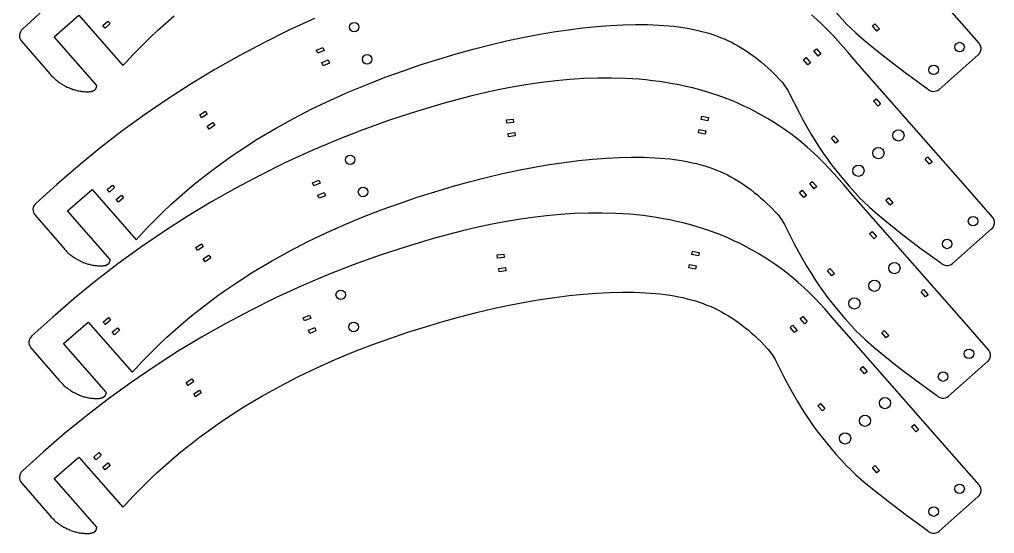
# Model space of a CAD drawing. Extents: x -5220 to -4488, y -14 to 374.
# Drawn here: x -4853.2 to -4488, y -13.3 to 179.3 of the extents above; entities that cross this region are included whole.
import ezdxf

# ---------------------------------------------------------------- set-up
doc = ezdxf.new("R2010")
doc.units = 0
doc.layers.add('FAB_2$_CUT_2', color=1, linetype='CONTINUOUS')

msp = doc.modelspace()

# ---------------------------------------------------------------- linework, layer by layer
at = {"layer": 'FAB_2$_CUT_2'}
for points in [[(-4844.32, 182.81), (-4852.15, 175.69, 0.415199), (-4852.45, 171.21), (-4841.84, 158.96), (-4841.33, 158.39), (-4840.8, 157.84), (-4840.54, 157.57), (-4840.26, 157.31), (-4839.98, 157.06), (-4839.7, 156.81), (-4839.41, 156.57), (-4839.12, 156.34), (-4838.83, 156.11), (-4838.53, 155.89), (-4838.22, 155.67), (-4837.92, 155.46), (-4837.61, 155.26), (-4837.29, 155.07), (-4836.97, 154.88), (-4836.65, 154.69), (-4836.32, 154.51), (-4836, 154.34), (-4835.33, 154.01), (-4834.99, 153.86), (-4834.65, 153.71), (-4834.31, 153.57), (-4833.96, 153.43), (-4833.6, 153.3), (-4833.25, 153.17), (-4832.88, 153.06), (-4832.51, 152.94), (-4832.14, 152.84), (-4831.76, 152.75), (-4831.37, 152.66), (-4830.97, 152.58), (-4830.57, 152.5), (-4830.15, 152.44), (-4829.73, 152.38), (-4829.3, 152.34), (-4828.87, 152.3), (-4828.42, 152.27), (-4828.2, 152.27), (-4827.98, 152.26), (-4827.76, 152.26), (-4827.54, 152.27), (-4827.33, 152.28), (-4827.11, 152.29), (-4826.9, 152.31), (-4826.7, 152.34), (-4826.59, 152.35), (-4826.49, 152.37), (-4826.4, 152.39), (-4826.3, 152.41), (-4826.2, 152.43), (-4826.11, 152.46), (-4826.02, 152.48), (-4825.92, 152.51), (-4825.83, 152.54), (-4825.75, 152.57), (-4825.66, 152.6), (-4825.58, 152.64), (-4825.5, 152.68), (-4825.42, 152.72), (-4825.34, 152.76), (-4825.3, 152.78), (-4825.26, 152.8), (-4825.23, 152.83), (-4825.19, 152.85), (-4825.15, 152.87), (-4825.12, 152.9), (-4825.08, 152.92), (-4825.05, 152.95), (-4825.02, 152.98), (-4824.98, 153), (-4824.95, 153.03), (-4824.92, 153.06), (-4824.89, 153.09), (-4824.86, 153.12), (-4824.83, 153.15), (-4824.8, 153.18), (-4824.77, 153.21), (-4824.75, 153.24), (-4824.72, 153.27), (-4824.7, 153.31), (-4824.67, 153.34), (-4824.65, 153.37), (-4824.62, 153.41), (-4824.6, 153.45), (-4824.58, 153.48), (-4824.56, 153.52), (-4824.54, 153.56), (-4824.52, 153.6), (-4824.5, 153.64), (-4824.48, 153.68), (-4824.46, 153.72), (-4824.45, 153.76), (-4824.43, 153.8), (-4824.42, 153.84), (-4824.4, 153.89), (-4824.39, 153.93), (-4824.38, 153.98), (-4824.37, 154.02), (-4824.36, 154.07), (-4824.35, 154.12), (-4824.34, 154.16), (-4824.33, 154.21), (-4824.32, 154.26), (-4824.32, 154.31), (-4824.31, 154.36), (-4824.31, 154.42), (-4824.31, 154.47), (-4824.31, 154.52), (-4824.31, 154.58), (-4824.31, 154.63), (-4840.27, 172.82), (-4831, 180.91), (-4814.53, 162.08), (-4813.45, 163.21), (-4810.55, 166.34), (-4807.59, 169.38), (-4804.59, 172.34), (-4801.55, 175.22), (-4798.47, 178.01), (-4795.34, 180.72)], [(-4742.72, 179.68), (-4752.28, 175.29), (-4761.68, 170.64), (-4770.93, 165.74), (-4780.02, 160.58), (-4788.96, 155.18), (-4797.75, 149.52), (-4806.37, 143.62), (-4814.84, 137.47), (-4823.15, 131.07), (-4831.3, 124.44), (-4839.29, 117.56), (-4847.11, 110.45, 0.415199), (-4847.41, 105.96), (-4836.81, 93.72), (-4836.29, 93.15), (-4835.77, 92.6), (-4835.5, 92.33), (-4835.23, 92.07), (-4834.95, 91.82), (-4834.66, 91.57), (-4834.38, 91.33), (-4834.09, 91.09), (-4833.79, 90.87), (-4833.49, 90.64), (-4833.19, 90.43), (-4832.88, 90.22), (-4832.57, 90.02), (-4832.25, 89.82), (-4831.94, 89.63), (-4831.61, 89.45), (-4831.29, 89.27), (-4830.96, 89.1), (-4830.29, 88.77), (-4829.95, 88.62), (-4829.61, 88.47), (-4829.27, 88.32), (-4828.92, 88.19), (-4828.57, 88.05), (-4828.21, 87.93), (-4827.85, 87.81), (-4827.48, 87.7), (-4827.1, 87.6), (-4826.72, 87.5), (-4826.33, 87.41), (-4825.93, 87.33), (-4825.53, 87.26), (-4825.12, 87.2), (-4824.7, 87.14), (-4824.27, 87.1), (-4823.83, 87.06), (-4823.39, 87.03), (-4823.16, 87.02), (-4822.94, 87.02), (-4822.72, 87.02), (-4822.5, 87.02), (-4822.29, 87.03), (-4822.08, 87.05), (-4821.87, 87.07), (-4821.66, 87.1), (-4821.56, 87.11), (-4821.46, 87.13), (-4821.36, 87.15), (-4821.26, 87.17), (-4821.17, 87.19), (-4821.07, 87.21), (-4820.98, 87.24), (-4820.89, 87.27), (-4820.8, 87.3), (-4820.71, 87.33), (-4820.62, 87.36), (-4820.54, 87.4), (-4820.46, 87.43), (-4820.38, 87.47), (-4820.3, 87.52), (-4820.26, 87.54), (-4820.23, 87.56), (-4820.19, 87.58), (-4820.15, 87.61), (-4820.12, 87.63), (-4820.08, 87.66), (-4820.05, 87.68), (-4820.01, 87.71), (-4819.98, 87.73), (-4819.95, 87.76), (-4819.92, 87.79), (-4819.88, 87.82), (-4819.85, 87.84), (-4819.82, 87.87), (-4819.79, 87.9), (-4819.77, 87.93), (-4819.74, 87.97), (-4819.71, 88), (-4819.68, 88.03), (-4819.66, 88.06), (-4819.63, 88.1), (-4819.61, 88.13), (-4819.59, 88.17), (-4819.56, 88.2), (-4819.54, 88.24), (-4819.52, 88.28), (-4819.5, 88.31), (-4819.48, 88.35), (-4819.46, 88.39), (-4819.44, 88.43), (-4819.43, 88.47), (-4819.41, 88.51), (-4819.39, 88.56), (-4819.38, 88.6), (-4819.37, 88.64), (-4819.35, 88.69), (-4819.34, 88.73), (-4819.33, 88.78), (-4819.32, 88.83), (-4819.31, 88.87), (-4819.3, 88.92), (-4819.29, 88.97), (-4819.29, 89.02), (-4819.28, 89.07), (-4819.28, 89.12), (-4819.27, 89.17), (-4819.27, 89.23), (-4819.27, 89.28), (-4819.27, 89.33), (-4819.27, 89.39), (-4835.23, 107.58), (-4825.97, 115.67), (-4809.49, 96.83), (-4808.41, 97.97), (-4805.51, 101.1), (-4802.56, 104.14), (-4799.56, 107.1), (-4796.51, 109.97), (-4793.43, 112.77), (-4790.3, 115.48), (-4787.14, 118.11), (-4783.94, 120.67), (-4780.71, 123.15), (-4777.45, 125.56), (-4774.16, 127.89), (-4770.84, 130.15), (-4764.14, 134.46), (-4757.37, 138.5), (-4750.53, 142.29), (-4743.67, 145.82), (-4736.78, 149.11), (-4729.89, 152.18), (-4723.02, 155.04), (-4716.19, 157.69), (-4709.42, 160.15), (-4702.72, 162.42), (-4696.11, 164.53), (-4689.61, 166.47), (-4683.22, 168.24), (-4676.94, 169.84), (-4670.79, 171.29), (-4664.78, 172.58), (-4658.91, 173.71), (-4653.18, 174.69), (-4647.62, 175.51), (-4642.22, 176.19), (-4637, 176.72), (-4631.96, 177.11), (-4627.11, 177.35), (-4622.45, 177.46), (-4618.01, 177.43), (-4613.77, 177.26), (-4611.85, 177.14), (-4609.97, 176.98), (-4608.15, 176.8), (-4606.36, 176.58), (-4604.62, 176.33), (-4602.92, 176.05), (-4601.26, 175.74), (-4599.64, 175.4), (-4598.06, 175.03), (-4596.51, 174.62), (-4595, 174.18), (-4593.52, 173.7), (-4592.06, 173.19), (-4590.64, 172.65), (-4589.24, 172.07), (-4587.88, 171.46), (-4586.53, 170.81), (-4585.21, 170.12), (-4583.9, 169.4), (-4582.62, 168.64), (-4581.36, 167.85), (-4580.11, 167.01), (-4578.88, 166.14), (-4577.66, 165.23), (-4576.45, 164.29), (-4575.25, 163.3), (-4574.06, 162.27), (-4572.87, 161.2), (-4571.69, 160.1), (-4570.52, 158.95), (-4568.17, 156.53, -0.076388), (-4564.74, 151.52), (-4561.45, 144.94), (-4559.85, 141.94), (-4558.28, 139.12), (-4556.73, 136.45), (-4555.18, 133.93), (-4553.64, 131.53), (-4552.1, 129.24), (-4550.55, 127.05), (-4548.99, 124.93), (-4547.4, 122.87), (-4545.79, 120.86), (-4542.45, 116.91), (-4538.93, 112.95), (-4538.74, 112.76), (-4538.37, 112.38), (-4537.04, 111.08), (-4534.84, 109.05), (-4531.7, 106.32), (-4527.55, 102.86), (-4522.3, 98.7), (-4515.88, 93.83), (-4508.2, 88.26, 0.402752), (-4503.66, 87.9), (-4489.05, 100.84), (-4489, 100.89), (-4488.94, 100.94), (-4488.89, 100.99), (-4488.84, 101.04), (-4488.79, 101.09), (-4488.74, 101.15), (-4488.7, 101.21), (-4488.65, 101.26), (-4488.6, 101.32), (-4488.56, 101.38), (-4488.51, 101.45), (-4488.47, 101.51), (-4488.43, 101.58), (-4488.39, 101.64), (-4488.35, 101.71), (-4488.32, 101.78), (-4488.28, 101.85), (-4488.25, 101.92), (-4488.22, 102), (-4488.19, 102.07), (-4488.16, 102.15), (-4488.13, 102.22), (-4488.11, 102.3), (-4488.08, 102.38), (-4488.06, 102.46), (-4488.04, 102.54), (-4488.03, 102.62), (-4488.01, 102.7), (-4488, 102.78), (-4487.99, 102.86), (-4487.98, 102.94), (-4487.97, 103.02), (-4487.97, 103.1), (-4487.97, 103.19), (-4487.97, 103.27), (-4487.97, 103.35), (-4487.97, 103.43), (-4487.98, 103.51), (-4487.99, 103.6), (-4488, 103.68), (-4488.01, 103.76), (-4488.03, 103.84), (-4488.04, 103.91), (-4488.06, 103.99), (-4488.08, 104.07), (-4488.1, 104.15), (-4488.13, 104.22), (-4488.15, 104.3), (-4488.18, 104.37), (-4488.21, 104.44), (-4488.24, 104.52), (-4488.27, 104.59), (-4488.3, 104.65), (-4488.34, 104.72), (-4488.38, 104.79), (-4488.41, 104.85), (-4488.45, 104.92), (-4488.49, 104.98), (-4488.53, 105.04), (-4488.58, 105.1), (-4488.62, 105.16), (-4488.66, 105.21), (-4488.71, 105.27), (-4498.86, 116.84), (-4539.25, 162.81), (-4542.82, 166.95), (-4546.52, 171.17), (-4548.46, 173.3), (-4550.42, 175.35), (-4552.41, 177.33), (-4554.43, 179.24), (-4556.47, 181.07)], [(-4547.49, 182.16), (-4543.97, 178.2), (-4543.78, 178), (-4543.41, 177.62), (-4542.07, 176.32), (-4539.88, 174.3), (-4536.74, 171.56), (-4532.59, 168.11), (-4527.34, 163.94), (-4520.91, 159.08), (-4513.24, 153.51, 0.402752), (-4508.7, 153.15), (-4494.08, 166.09), (-4494.03, 166.13), (-4493.98, 166.18), (-4493.93, 166.23), (-4493.88, 166.28), (-4493.83, 166.34), (-4493.78, 166.39), (-4493.73, 166.45), (-4493.69, 166.51), (-4493.64, 166.57), (-4493.59, 166.63), (-4493.55, 166.69), (-4493.51, 166.75), (-4493.47, 166.82), (-4493.43, 166.89), (-4493.39, 166.95), (-4493.35, 167.02), (-4493.32, 167.09), (-4493.28, 167.17), (-4493.25, 167.24), (-4493.22, 167.31), (-4493.19, 167.39), (-4493.17, 167.47), (-4493.14, 167.54), (-4493.12, 167.62), (-4493.1, 167.7), (-4493.08, 167.78), (-4493.06, 167.86), (-4493.05, 167.94), (-4493.04, 168.02), (-4493.03, 168.1), (-4493.02, 168.18), (-4493.01, 168.27), (-4493.01, 168.35), (-4493, 168.43), (-4493, 168.51), (-4493.01, 168.59), (-4493.01, 168.68), (-4493.02, 168.76), (-4493.02, 168.84), (-4493.03, 168.92), (-4493.05, 169), (-4493.06, 169.08), (-4493.08, 169.16), (-4493.1, 169.24), (-4493.12, 169.31), (-4493.14, 169.39), (-4493.16, 169.47), (-4493.19, 169.54), (-4493.22, 169.61), (-4493.24, 169.69), (-4493.28, 169.76), (-4493.31, 169.83), (-4493.34, 169.9), (-4493.38, 169.97), (-4493.41, 170.03), (-4493.45, 170.1), (-4493.49, 170.16), (-4493.53, 170.22), (-4493.57, 170.28), (-4493.61, 170.34), (-4493.66, 170.4), (-4493.7, 170.46), (-4493.75, 170.51), (-4503.9, 182.09)]]:
    msp.add_lwpolyline(points, format="xyb", dxfattribs=at)
for points in [[(-4822, 177.08), (-4820.1, 178.76), (-4819.26, 177.81), (-4821.16, 176.13)], [(-4532.76, 177.75), (-4531.09, 175.84), (-4532.04, 175), (-4533.72, 176.92)], [(-4741.93, 167.89), (-4739.59, 168.88), (-4739.1, 167.71), (-4741.44, 166.72)], [(-4555.67, 167.56), (-4554.71, 168.39), (-4553.05, 166.47), (-4554.01, 165.63)], [(-4559.52, 164.23), (-4558.56, 165.06), (-4556.9, 163.14), (-4557.86, 162.31)], [(-4739.96, 163.21), (-4737.62, 164.19), (-4737.12, 163.02), (-4739.46, 162.04)], [(-4530.63, 147.7), (-4531.58, 146.86), (-4533.26, 148.77), (-4532.31, 149.61)], [(-4785.71, 143.58), (-4783.59, 144.98), (-4782.89, 143.92), (-4785.01, 142.52)], [(-4597.86, 141.84), (-4597.6, 143.08), (-4595.12, 142.56), (-4595.38, 141.32)], [(-4782.91, 139.34), (-4780.79, 140.74), (-4780.09, 139.69), (-4782.21, 138.28)], [(-4670.8, 141.71), (-4668.28, 142.02), (-4668.13, 140.76), (-4670.65, 140.45)], [(-4670.18, 136.66), (-4667.66, 136.98), (-4667.5, 135.71), (-4670.02, 135.4)], [(-4598.91, 136.87), (-4598.65, 138.11), (-4596.16, 137.59), (-4596.42, 136.34)], [(-4549.06, 134.89), (-4548.11, 135.73), (-4546.43, 133.82), (-4547.38, 132.98)], [(-4513.03, 127.83), (-4511.35, 125.93), (-4512.3, 125.09), (-4513.98, 126.99)], [(-4820.34, 115.64), (-4818.43, 117.32), (-4817.59, 116.37), (-4819.49, 114.69)], [(-4743.45, 118.18), (-4741.11, 119.16), (-4740.61, 117.99), (-4742.95, 117.01)], [(-4557.19, 117.85), (-4556.23, 118.68), (-4554.56, 116.75), (-4555.53, 115.92)], [(-4816.97, 111.83), (-4815.07, 113.52), (-4814.22, 112.57), (-4816.13, 110.88)], [(-4741.47, 113.5), (-4739.13, 114.48), (-4738.63, 113.31), (-4740.97, 112.33)], [(-4561.03, 114.52), (-4560.07, 115.35), (-4558.41, 113.43), (-4559.37, 112.6)], [(-4527.72, 112.51), (-4526.05, 110.6), (-4527.01, 109.76), (-4528.68, 111.67)], [(-4532.14, 97.99), (-4533.09, 97.15), (-4534.77, 99.06), (-4533.82, 99.9)], [(-4787.22, 93.87), (-4785.1, 95.27), (-4784.4, 94.21), (-4786.52, 92.81)], [(-4674.33, 91.11), (-4671.81, 91.43), (-4671.65, 90.17), (-4674.17, 89.85)], [(-4601.39, 91.25), (-4601.13, 92.49), (-4598.64, 91.97), (-4598.9, 90.72)], [(-4784.42, 89.63), (-4782.3, 91.03), (-4781.6, 89.98), (-4783.72, 88.57)], [(-4673.7, 86.07), (-4671.18, 86.38), (-4671.03, 85.12), (-4673.55, 84.81)], [(-4602.43, 86.27), (-4602.17, 87.52), (-4599.68, 87), (-4599.95, 85.75)], [(-4550.57, 85.18), (-4549.62, 86.02), (-4547.94, 84.11), (-4548.9, 83.27)], [(-4514.55, 78.12), (-4512.86, 76.22), (-4513.81, 75.38), (-4515.5, 77.28)], [(-4821.85, 65.93), (-4819.95, 67.61), (-4819.1, 66.66), (-4821.01, 64.98)], [(-4746.97, 67.58), (-4744.63, 68.57), (-4744.14, 67.4), (-4746.48, 66.41)], [(-4560.71, 67.25), (-4559.75, 68.08), (-4558.09, 66.16), (-4559.05, 65.33)], [(-4818.48, 62.12), (-4816.58, 63.81), (-4815.74, 62.86), (-4817.64, 61.17)], [(-4744.99, 62.9), (-4742.65, 63.89), (-4742.16, 62.72), (-4744.5, 61.73)], [(-4564.56, 63.93), (-4563.59, 64.76), (-4561.93, 62.84), (-4562.89, 62.01)], [(-4529.24, 62.8), (-4527.56, 60.89), (-4528.52, 60.05), (-4530.19, 61.96)], [(-4535.66, 47.4), (-4536.62, 46.56), (-4538.3, 48.46), (-4537.34, 49.3)], [(-4790.75, 43.28), (-4788.63, 44.68), (-4787.93, 43.62), (-4790.05, 42.22)], [(-4787.94, 39.04), (-4785.82, 40.44), (-4785.12, 39.38), (-4787.24, 37.98)], [(-4554.1, 34.59), (-4553.15, 35.43), (-4551.47, 33.52), (-4552.42, 32.68)], [(-4518.07, 27.53), (-4516.38, 25.63), (-4517.33, 24.79), (-4519.02, 26.69)], [(-4825.37, 15.34), (-4823.47, 17.02), (-4822.63, 16.07), (-4824.53, 14.38)], [(-4822, 11.53), (-4820.1, 13.21), (-4819.26, 12.26), (-4821.16, 10.58)], [(-4532.76, 12.21), (-4531.09, 10.29), (-4532.04, 9.46), (-4533.72, 11.37)]]:
    msp.add_lwpolyline(points, close=True, dxfattribs=at)
for points in [[(-4811, 47.12), (-4809.92, 48.26), (-4807.02, 51.39), (-4804.07, 54.43), (-4801.07, 57.39), (-4798.03, 60.26), (-4794.94, 63.06), (-4791.82, 65.77), (-4788.65, 68.4), (-4785.45, 70.96), (-4782.22, 73.44), (-4778.96, 75.85), (-4775.67, 78.18), (-4772.35, 80.44), (-4765.65, 84.75), (-4758.88, 88.79), (-4752.05, 92.57), (-4745.18, 96.11), (-4738.29, 99.4), (-4731.4, 102.47), (-4724.53, 105.33), (-4717.7, 107.98), (-4710.93, 110.44), (-4704.23, 112.71), (-4697.63, 114.82), (-4691.12, 116.75), (-4684.73, 118.53), (-4678.45, 120.13), (-4672.31, 121.58), (-4666.29, 122.87), (-4660.42, 124), (-4654.7, 124.98), (-4649.13, 125.8), (-4643.73, 126.48), (-4638.51, 127.01), (-4633.47, 127.4), (-4628.62, 127.64), (-4623.96, 127.75), (-4619.52, 127.72), (-4615.28, 127.55), (-4613.36, 127.42), (-4611.49, 127.27), (-4609.66, 127.08), (-4607.87, 126.87), (-4606.13, 126.62), (-4604.44, 126.34), (-4602.78, 126.03), (-4601.16, 125.69), (-4599.57, 125.32), (-4598.02, 124.91), (-4596.51, 124.47), (-4595.03, 123.99), (-4593.58, 123.48), (-4592.15, 122.94), (-4590.76, 122.36), (-4589.39, 121.75), (-4588.04, 121.1), (-4586.72, 120.41), (-4585.42, 119.69), (-4584.13, 118.93), (-4582.87, 118.14), (-4581.62, 117.3), (-4580.39, 116.43), (-4579.17, 115.52), (-4577.96, 114.57), (-4576.76, 113.59), (-4575.57, 112.56), (-4574.39, 111.49), (-4573.21, 110.39), (-4572.03, 109.24), (-4569.69, 106.82, -0.076388), (-4566.25, 101.81), (-4562.96, 95.23), (-4561.37, 92.23), (-4559.79, 89.41), (-4558.24, 86.74), (-4556.69, 84.22), (-4555.15, 81.82), (-4553.61, 79.53), (-4552.06, 77.34), (-4550.5, 75.22), (-4548.91, 73.16), (-4547.3, 71.15), (-4543.96, 67.2), (-4540.44, 63.24), (-4540.26, 63.04), (-4539.89, 62.67), (-4538.55, 61.36), (-4536.35, 59.34), (-4533.21, 56.6), (-4529.06, 53.15), (-4523.81, 48.99), (-4517.39, 44.12), (-4509.71, 38.55, 0.402752), (-4505.17, 38.19), (-4490.56, 51.13), (-4490.51, 51.18), (-4490.46, 51.23), (-4490.4, 51.28), (-4490.35, 51.33), (-4490.3, 51.38), (-4490.26, 51.44), (-4490.21, 51.49), (-4490.16, 51.55), (-4490.11, 51.61), (-4490.07, 51.67), (-4490.03, 51.74), (-4489.98, 51.8), (-4489.94, 51.87), (-4489.9, 51.93), (-4489.87, 52), (-4489.83, 52.07), (-4489.79, 52.14), (-4489.76, 52.21), (-4489.73, 52.29), (-4489.7, 52.36), (-4489.67, 52.44), (-4489.64, 52.51), (-4489.62, 52.59), (-4489.6, 52.67), (-4489.57, 52.75), (-4489.56, 52.83), (-4489.54, 52.91), (-4489.52, 52.99), (-4489.51, 53.07), (-4489.5, 53.15), (-4489.49, 53.23), (-4489.49, 53.31), (-4489.48, 53.39), (-4489.48, 53.48), (-4489.48, 53.56), (-4489.48, 53.64), (-4489.49, 53.72), (-4489.49, 53.8), (-4489.5, 53.88), (-4489.51, 53.97), (-4489.52, 54.05), (-4489.54, 54.13), (-4489.55, 54.2), (-4489.57, 54.28), (-4489.59, 54.36), (-4489.61, 54.44), (-4489.64, 54.51), (-4489.66, 54.59), (-4489.69, 54.66), (-4489.72, 54.73), (-4489.75, 54.8), (-4489.78, 54.88), (-4489.82, 54.94), (-4489.85, 55.01), (-4489.89, 55.08), (-4489.93, 55.14), (-4489.97, 55.21), (-4490.01, 55.27), (-4490.05, 55.33), (-4490.09, 55.39), (-4490.13, 55.45), (-4490.18, 55.5), (-4490.22, 55.56), (-4500.37, 67.13), (-4540.76, 113.1), (-4544.33, 117.24), (-4548.04, 121.46), (-4549.97, 123.59), (-4551.93, 125.64), (-4553.92, 127.62), (-4555.94, 129.53), (-4557.98, 131.36), (-4560.05, 133.12), (-4562.15, 134.82), (-4564.27, 136.44), (-4566.42, 137.99), (-4568.59, 139.48), (-4570.78, 140.9), (-4573, 142.25), (-4575.24, 143.54), (-4577.5, 144.77), (-4579.78, 145.93), (-4582.08, 147.03), (-4584.4, 148.07), (-4586.73, 149.05), (-4589.09, 149.97), (-4591.47, 150.83), (-4593.86, 151.63), (-4596.27, 152.38), (-4598.7, 153.07), (-4601.14, 153.7), (-4603.59, 154.28), (-4606.06, 154.81), (-4608.54, 155.29), (-4611.04, 155.72), (-4613.55, 156.09), (-4616.07, 156.42), (-4618.6, 156.7), (-4621.14, 156.93), (-4623.7, 157.12), (-4626.26, 157.26), (-4631.41, 157.4), (-4636.59, 157.38), (-4641.79, 157.19), (-4647.02, 156.85), (-4652.26, 156.36), (-4657.51, 155.72), (-4662.77, 154.96), (-4668.03, 154.07), (-4673.29, 153.05), (-4678.54, 151.93), (-4683.77, 150.71), (-4694.19, 147.97), (-4704.49, 144.91), (-4714.65, 141.57), (-4724.66, 137.96), (-4734.52, 134.1), (-4744.23, 129.97), (-4753.79, 125.58), (-4763.19, 120.93), (-4772.44, 116.03), (-4781.54, 110.87), (-4790.48, 105.47), (-4799.26, 99.81), (-4807.89, 93.91), (-4816.35, 87.76), (-4824.66, 81.36), (-4832.81, 74.73), (-4840.8, 67.85), (-4848.62, 60.74, 0.415199), (-4848.93, 56.25), (-4838.32, 44.01), (-4837.81, 43.44), (-4837.28, 42.89), (-4837.01, 42.62), (-4836.74, 42.36), (-4836.46, 42.11), (-4836.18, 41.86), (-4835.89, 41.62), (-4835.6, 41.38), (-4835.3, 41.15), (-4835, 40.93), (-4834.7, 40.72), (-4834.39, 40.51), (-4834.08, 40.31), (-4833.77, 40.11), (-4833.45, 39.92), (-4833.13, 39.74), (-4832.8, 39.56), (-4832.47, 39.39), (-4831.8, 39.06), (-4831.47, 38.9), (-4831.13, 38.76), (-4830.78, 38.61), (-4830.43, 38.47), (-4830.08, 38.34), (-4829.72, 38.22), (-4829.36, 38.1), (-4828.99, 37.99), (-4828.61, 37.89), (-4828.23, 37.79), (-4827.84, 37.7), (-4827.45, 37.62), (-4827.04, 37.55), (-4826.63, 37.49), (-4826.21, 37.43), (-4825.78, 37.38), (-4825.34, 37.35), (-4824.9, 37.32), (-4824.68, 37.31), (-4824.46, 37.31), (-4824.24, 37.31), (-4824.02, 37.31), (-4823.8, 37.32), (-4823.59, 37.34), (-4823.38, 37.36), (-4823.17, 37.38), (-4823.07, 37.4), (-4822.97, 37.42), (-4822.87, 37.44), (-4822.77, 37.46), (-4822.68, 37.48), (-4822.58, 37.5), (-4822.49, 37.53), (-4822.4, 37.56), (-4822.31, 37.59), (-4822.22, 37.62), (-4822.14, 37.65), (-4822.05, 37.69), (-4821.97, 37.72), (-4821.89, 37.76), (-4821.81, 37.81), (-4821.78, 37.83), (-4821.74, 37.85), (-4821.7, 37.87), (-4821.66, 37.9), (-4821.63, 37.92), (-4821.59, 37.94), (-4821.56, 37.97), (-4821.53, 38), (-4821.49, 38.02), (-4821.46, 38.05), (-4821.43, 38.08), (-4821.4, 38.1), (-4821.37, 38.13), (-4821.34, 38.16), (-4821.31, 38.19), (-4821.28, 38.22), (-4821.25, 38.25), (-4821.22, 38.29), (-4821.2, 38.32), (-4821.17, 38.35), (-4821.15, 38.39), (-4821.12, 38.42), (-4821.1, 38.46), (-4821.08, 38.49), (-4821.05, 38.53), (-4821.03, 38.57), (-4821.01, 38.6), (-4820.99, 38.64), (-4820.97, 38.68), (-4820.96, 38.72), (-4820.94, 38.76), (-4820.92, 38.8), (-4820.91, 38.85), (-4820.89, 38.89), (-4820.88, 38.93), (-4820.87, 38.98), (-4820.85, 39.02), (-4820.84, 39.07), (-4820.83, 39.11), (-4820.82, 39.16), (-4820.81, 39.21), (-4820.81, 39.26), (-4820.8, 39.31), (-4820.79, 39.36), (-4820.79, 39.41), (-4820.79, 39.46), (-4820.78, 39.52), (-4820.78, 39.57), (-4820.78, 39.62), (-4820.78, 39.68), (-4836.75, 57.87), (-4827.48, 65.96)], [(-4814.53, -3.47), (-4813.45, -2.33), (-4810.55, 0.8), (-4807.59, 3.84), (-4804.59, 6.8), (-4801.55, 9.67), (-4798.47, 12.46), (-4795.34, 15.18), (-4792.18, 17.81), (-4788.98, 20.37), (-4785.75, 22.85), (-4782.48, 25.25), (-4779.19, 27.59), (-4775.88, 29.85), (-4769.18, 34.16), (-4762.4, 38.2), (-4755.57, 41.98), (-4748.7, 45.52), (-4741.82, 48.81), (-4734.93, 51.88), (-4728.06, 54.74), (-4721.23, 57.39), (-4714.45, 59.85), (-4707.76, 62.12), (-4701.15, 64.23), (-4694.65, 66.16), (-4688.25, 67.93), (-4681.98, 69.54), (-4675.83, 70.99), (-4669.81, 72.27), (-4663.94, 73.41), (-4658.22, 74.38), (-4652.66, 75.21), (-4647.26, 75.89), (-4642.04, 76.42), (-4636.99, 76.81), (-4632.14, 77.05), (-4627.49, 77.16), (-4623.04, 77.12), (-4618.81, 76.96), (-4616.89, 76.83), (-4615.01, 76.68), (-4613.18, 76.49), (-4611.4, 76.28), (-4609.66, 76.03), (-4607.96, 75.75), (-4606.3, 75.44), (-4604.68, 75.1), (-4603.1, 74.72), (-4601.55, 74.32), (-4600.03, 73.88), (-4598.55, 73.4), (-4597.1, 72.89), (-4595.68, 72.35), (-4594.28, 71.77), (-4592.91, 71.16), (-4591.57, 70.51), (-4590.24, 69.82), (-4588.94, 69.1), (-4587.66, 68.34), (-4586.39, 67.55), (-4585.15, 66.71), (-4583.91, 65.84), (-4582.69, 64.93), (-4581.48, 63.98), (-4580.28, 63), (-4579.09, 61.97), (-4577.91, 60.9), (-4576.73, 59.79), (-4575.56, 58.65), (-4573.21, 56.23, -0.076388), (-4569.78, 51.22), (-4566.49, 44.64), (-4564.89, 41.64), (-4563.32, 38.82), (-4561.76, 36.15), (-4560.22, 33.63), (-4558.68, 31.23), (-4557.14, 28.94), (-4555.59, 26.75), (-4554.02, 24.63), (-4552.44, 22.57), (-4550.82, 20.56), (-4547.49, 16.61), (-4543.97, 12.65), (-4543.78, 12.45), (-4543.41, 12.07), (-4542.07, 10.77), (-4539.88, 8.75), (-4536.74, 6.01), (-4532.59, 2.56), (-4527.34, -1.6), (-4520.91, -6.47), (-4513.24, -12.04, 0.402752), (-4508.7, -12.4), (-4494.08, 0.54), (-4494.03, 0.59), (-4493.98, 0.64), (-4493.93, 0.69), (-4493.88, 0.74), (-4493.83, 0.79), (-4493.78, 0.85), (-4493.73, 0.9), (-4493.69, 0.96), (-4493.64, 1.02), (-4493.59, 1.08), (-4493.55, 1.14), (-4493.51, 1.21), (-4493.47, 1.27), (-4493.43, 1.34), (-4493.39, 1.41), (-4493.35, 1.48), (-4493.32, 1.55), (-4493.28, 1.62), (-4493.25, 1.69), (-4493.22, 1.77), (-4493.19, 1.84), (-4493.17, 1.92), (-4493.14, 2), (-4493.12, 2.07), (-4493.1, 2.15), (-4493.08, 2.23), (-4493.06, 2.31), (-4493.05, 2.39), (-4493.04, 2.47), (-4493.03, 2.56), (-4493.02, 2.64), (-4493.01, 2.72), (-4493.01, 2.8), (-4493, 2.88), (-4493, 2.97), (-4493.01, 3.05), (-4493.01, 3.13), (-4493.02, 3.21), (-4493.02, 3.29), (-4493.03, 3.37), (-4493.05, 3.45), (-4493.06, 3.53), (-4493.08, 3.61), (-4493.1, 3.69), (-4493.12, 3.77), (-4493.14, 3.84), (-4493.16, 3.92), (-4493.19, 4), (-4493.22, 4.07), (-4493.24, 4.14), (-4493.28, 4.21), (-4493.31, 4.28), (-4493.34, 4.35), (-4493.38, 4.42), (-4493.41, 4.49), (-4493.45, 4.55), (-4493.49, 4.62), (-4493.53, 4.68), (-4493.57, 4.74), (-4493.61, 4.8), (-4493.66, 4.86), (-4493.7, 4.91), (-4493.75, 4.97), (-4503.9, 16.54), (-4544.29, 62.5), (-4547.86, 66.65), (-4551.56, 70.86), (-4553.49, 72.99), (-4555.46, 75.05), (-4557.45, 77.03), (-4559.46, 78.94), (-4561.51, 80.77), (-4563.58, 82.53), (-4565.68, 84.23), (-4567.8, 85.85), (-4569.94, 87.4), (-4572.11, 88.89), (-4574.31, 90.31), (-4576.52, 91.66), (-4578.76, 92.95), (-4581.02, 94.18), (-4583.3, 95.34), (-4585.6, 96.44), (-4587.92, 97.48), (-4590.26, 98.46), (-4592.62, 99.37), (-4594.99, 100.23), (-4597.39, 101.04), (-4599.79, 101.78), (-4602.22, 102.47), (-4604.66, 103.11), (-4607.12, 103.69), (-4609.59, 104.22), (-4612.07, 104.7), (-4614.57, 105.13), (-4617.07, 105.5), (-4619.59, 105.83), (-4622.13, 106.11), (-4624.67, 106.34), (-4627.22, 106.52), (-4629.78, 106.66), (-4634.93, 106.81), (-4640.11, 106.79), (-4645.32, 106.6), (-4650.54, 106.26), (-4655.79, 105.76), (-4661.04, 105.13), (-4666.3, 104.37), (-4671.56, 103.47), (-4676.81, 102.46), (-4682.06, 101.34), (-4687.3, 100.11), (-4697.71, 97.38), (-4708.01, 94.32), (-4718.18, 90.98), (-4728.19, 87.37), (-4738.05, 83.5), (-4747.76, 79.37), (-4757.31, 74.99), (-4766.72, 70.34), (-4775.97, 65.44), (-4785.06, 60.28), (-4794, 54.87), (-4802.78, 49.22), (-4811.41, 43.31), (-4819.88, 37.16), (-4828.19, 30.77), (-4836.33, 24.14), (-4844.32, 17.26), (-4852.15, 10.15, 0.415199), (-4852.45, 5.66), (-4841.84, -6.58), (-4841.33, -7.15), (-4840.8, -7.7), (-4840.54, -7.97), (-4840.26, -8.23), (-4839.98, -8.49), (-4839.7, -8.73), (-4839.41, -8.98), (-4839.12, -9.21), (-4838.83, -9.44), (-4838.53, -9.66), (-4838.22, -9.87), (-4837.92, -10.08), (-4837.61, -10.28), (-4837.29, -10.48), (-4836.97, -10.67), (-4836.65, -10.85), (-4836.32, -11.03), (-4836, -11.2), (-4835.33, -11.53), (-4834.99, -11.69), (-4834.65, -11.84), (-4834.31, -11.98), (-4833.96, -12.12), (-4833.6, -12.25), (-4833.25, -12.37), (-4832.88, -12.49), (-4832.51, -12.6), (-4832.14, -12.7), (-4831.76, -12.8), (-4831.37, -12.89), (-4830.97, -12.97), (-4830.57, -13.04), (-4830.15, -13.1), (-4829.73, -13.16), (-4829.3, -13.21), (-4828.87, -13.25), (-4828.42, -13.27), (-4828.2, -13.28), (-4827.98, -13.28), (-4827.76, -13.28), (-4827.54, -13.28), (-4827.33, -13.27), (-4827.11, -13.25), (-4826.9, -13.23), (-4826.7, -13.21), (-4826.59, -13.19), (-4826.49, -13.17), (-4826.4, -13.16), (-4826.3, -13.14), (-4826.2, -13.11), (-4826.11, -13.09), (-4826.02, -13.06), (-4825.92, -13.04), (-4825.83, -13.01), (-4825.75, -12.97), (-4825.66, -12.94), (-4825.58, -12.91), (-4825.5, -12.87), (-4825.42, -12.83), (-4825.34, -12.79), (-4825.3, -12.76), (-4825.26, -12.74), (-4825.23, -12.72), (-4825.19, -12.7), (-4825.15, -12.67), (-4825.12, -12.65), (-4825.08, -12.62), (-4825.05, -12.6), (-4825.02, -12.57), (-4824.98, -12.54), (-4824.95, -12.52), (-4824.92, -12.49), (-4824.89, -12.46), (-4824.86, -12.43), (-4824.83, -12.4), (-4824.8, -12.37), (-4824.77, -12.34), (-4824.75, -12.31), (-4824.72, -12.27), (-4824.7, -12.24), (-4824.67, -12.21), (-4824.65, -12.17), (-4824.62, -12.14), (-4824.6, -12.1), (-4824.58, -12.06), (-4824.56, -12.03), (-4824.54, -11.99), (-4824.52, -11.95), (-4824.5, -11.91), (-4824.48, -11.87), (-4824.46, -11.83), (-4824.45, -11.79), (-4824.43, -11.75), (-4824.42, -11.7), (-4824.4, -11.66), (-4824.39, -11.61), (-4824.38, -11.57), (-4824.37, -11.52), (-4824.36, -11.48), (-4824.35, -11.43), (-4824.34, -11.38), (-4824.33, -11.33), (-4824.32, -11.28), (-4824.32, -11.23), (-4824.31, -11.18), (-4824.31, -11.13), (-4824.31, -11.08), (-4824.31, -11.02), (-4824.31, -10.97), (-4824.31, -10.91), (-4840.27, 7.28), (-4831, 15.37)]]:
    msp.add_lwpolyline(points, format="xyb", close=True, dxfattribs=at)
for centre, radius in [((-4727.86, 176.49), 1.78), ((-4501.04, 169.02), 1.78), ((-4723.01, 164.42), 1.78), ((-4510.75, 160.47), 1.78), ((-4523.95, 135.89), 2.1), ((-4729.37, 126.78), 1.78), ((-4531.43, 129.26), 2.1), ((-4538.92, 122.64), 2.1), ((-4724.52, 114.71), 1.78), ((-4496, 103.77), 1.78), ((-4505.72, 95.23), 1.78), ((-4525.46, 86.18), 2.1), ((-4532.95, 79.55), 2.1), ((-4732.9, 76.19), 1.78), ((-4540.43, 72.93), 2.1), ((-4728.04, 64.12), 1.78), ((-4497.52, 54.06), 1.78), ((-4507.23, 45.52), 1.78), ((-4528.99, 35.58), 2.1), ((-4536.47, 28.96), 2.1), ((-4543.95, 22.33), 2.1), ((-4501.04, 3.47), 1.78), ((-4510.75, -5.07), 1.78)]:
    msp.add_circle(centre, radius, dxfattribs=at)

doc.saveas('drawing.dxf')
